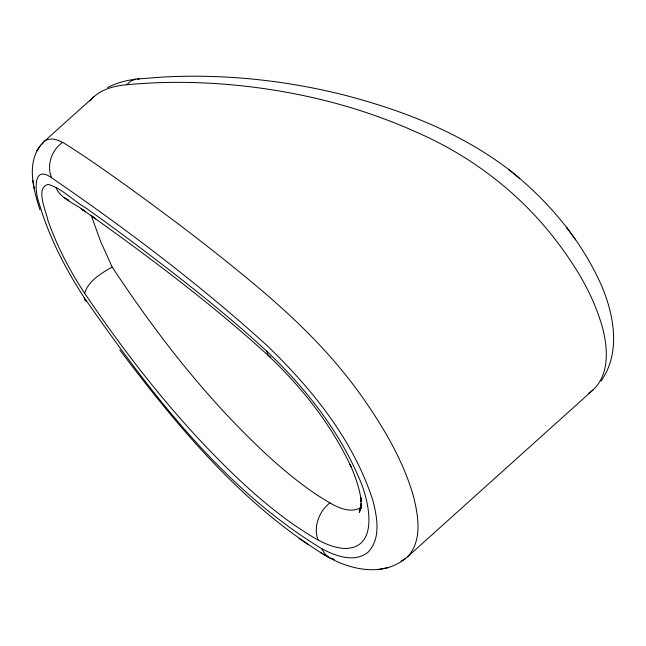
<?xml version="1.0" encoding="UTF-8"?>
<svg xmlns="http://www.w3.org/2000/svg" width="646" height="646" viewBox="0 0 646 646"><rect width="100%" height="100%" fill="white"/><g stroke="black" fill="none" stroke-linecap="round" stroke-linejoin="round"><path stroke-width="0.97" d="M84.666 293.276C69.566 270.408 56.8 245.884 47.78 219.979C46.399 212.001 34.844 187.251 48.216 184.417C62.484 188.624 73.208 200.785 85.966 208.052C110.304 225.244 134.174 243.09 157.866 261.137C195.302 289.763 232.116 319.277 266.774 351.222C305.187 387.713 339.021 430.381 359.669 479.493C368.906 500.125 380.47 550.053 343.147 548.406C324.954 546.508 309.757 535.09 294.859 525.464C275.374 511.955 257.261 496.58 239.924 480.446C180.743 424.729 130.056 360.541 84.666 293.276C88.445 280.639 101.357 273.234 112.17 267.048C158.44 337.131 210.701 404.033 273.137 460.509C290.821 476.175 309.377 491.081 329.92 502.871C338.98 508.16 351.424 513.643 361.267 507.207M601.071 381.035C621.145 352.45 614.063 314.392 601.03 284.45C580.778 239.529 548.244 200.704 509.71 170.278L508.959 169.664C460.655 132.769 402.805 110.304 344.399 95.115C285.37 80.241 224.154 73.814 163.341 77.027L137.461 78.974C127.125 80.128 116.781 82.696 107.551 87.59M361.195 507.683L359.192 511.01L360.985 507.643L359.37 512.343L361.413 503.581L360.912 508.37L360.702 497.057L361.3 501.441C359.701 488.441 355.187 476.021 349.898 464.111L351.085 466.759C329.791 421.418 297.572 381.746 260.435 348.412C207.059 300.632 149.719 257.496 91.457 215.909L95.656 218.833L81.17 208.779L85.474 211.775C75.897 203.595 61.313 199.897 55.944 187.574M42.208 143.953L44.542 141.127L94.219 96.456C108.052 84.456 127.432 84.707 144.615 83.366C177.933 81.283 211.42 82.47 244.6 86.12C303.563 92.758 361.825 107.559 415.992 131.97C469.505 155.137 517.309 191.176 553.388 237.09C575.215 265.013 594.417 296.062 603.275 330.687C607.967 350.293 609 374.68 593.246 389.764L407.465 556.868C382.803 578.897 345.82 569.255 320.949 552.75C239.609 501.482 177.109 425.884 119.785 349.946M43.678 141.934C25.436 160.111 33.003 188.277 39.947 209.756M38.211 148.871L36.903 150.825L40.714 145.1M89.786 101.01L94.219 96.456M126.584 84.836L130.662 81.162L135.668 79.167M407.465 556.868C422.928 540.363 418.212 514.975 413.149 495.151C402.781 459.968 383.902 427.959 362.987 398.089C331.156 352.514 290.619 314.029 247.838 278.886C208.577 246.32 167.831 215.586 126.463 185.765C107.583 172.248 88.623 158.811 69.049 146.319C62.323 141.845 52.423 135.789 44.542 141.127M593.246 389.764L588.474 393.438M329.92 502.871C319.189 511.301 313.06 526.74 318.034 539.911M62.67 142.322C51.68 149.912 46.286 165.295 51.64 177.795C126.398 229.104 199 283.974 266.281 344.843C311.784 388.512 353.297 439.821 372.92 500.593C377.135 517.163 381.205 538.578 368.01 552.233C354.355 563.199 335.234 555.948 321.643 548.624C221.966 488.037 149.937 391.839 84.19 297.596C65.246 268.526 49.088 237.252 39.309 203.861C35.078 193.655 31.929 163.567 51.64 177.795M405.252 558.693L401.118 561.108M377.353 569.724L388.69 567.535M137.461 78.974L139.286 79.03M334.466 559.404L330.179 558.015L320.949 552.75M68.985 200.203L64.043 197.595M270.868 357.391L267.937 354.985L266.774 351.222M86.241 301.246L84.836 300.107L84.19 297.596M299.025 538.328L308.263 544.61M328.257 556.917L324.978 554.05L321.643 548.624M508.959 169.664L519.586 178.353M575.626 239.763L566.461 227.271L567.366 228.506M112.17 267.048L100.623 241.459L91.191 215.336M32.849 180.347L34.165 188.503"/></g></svg>
